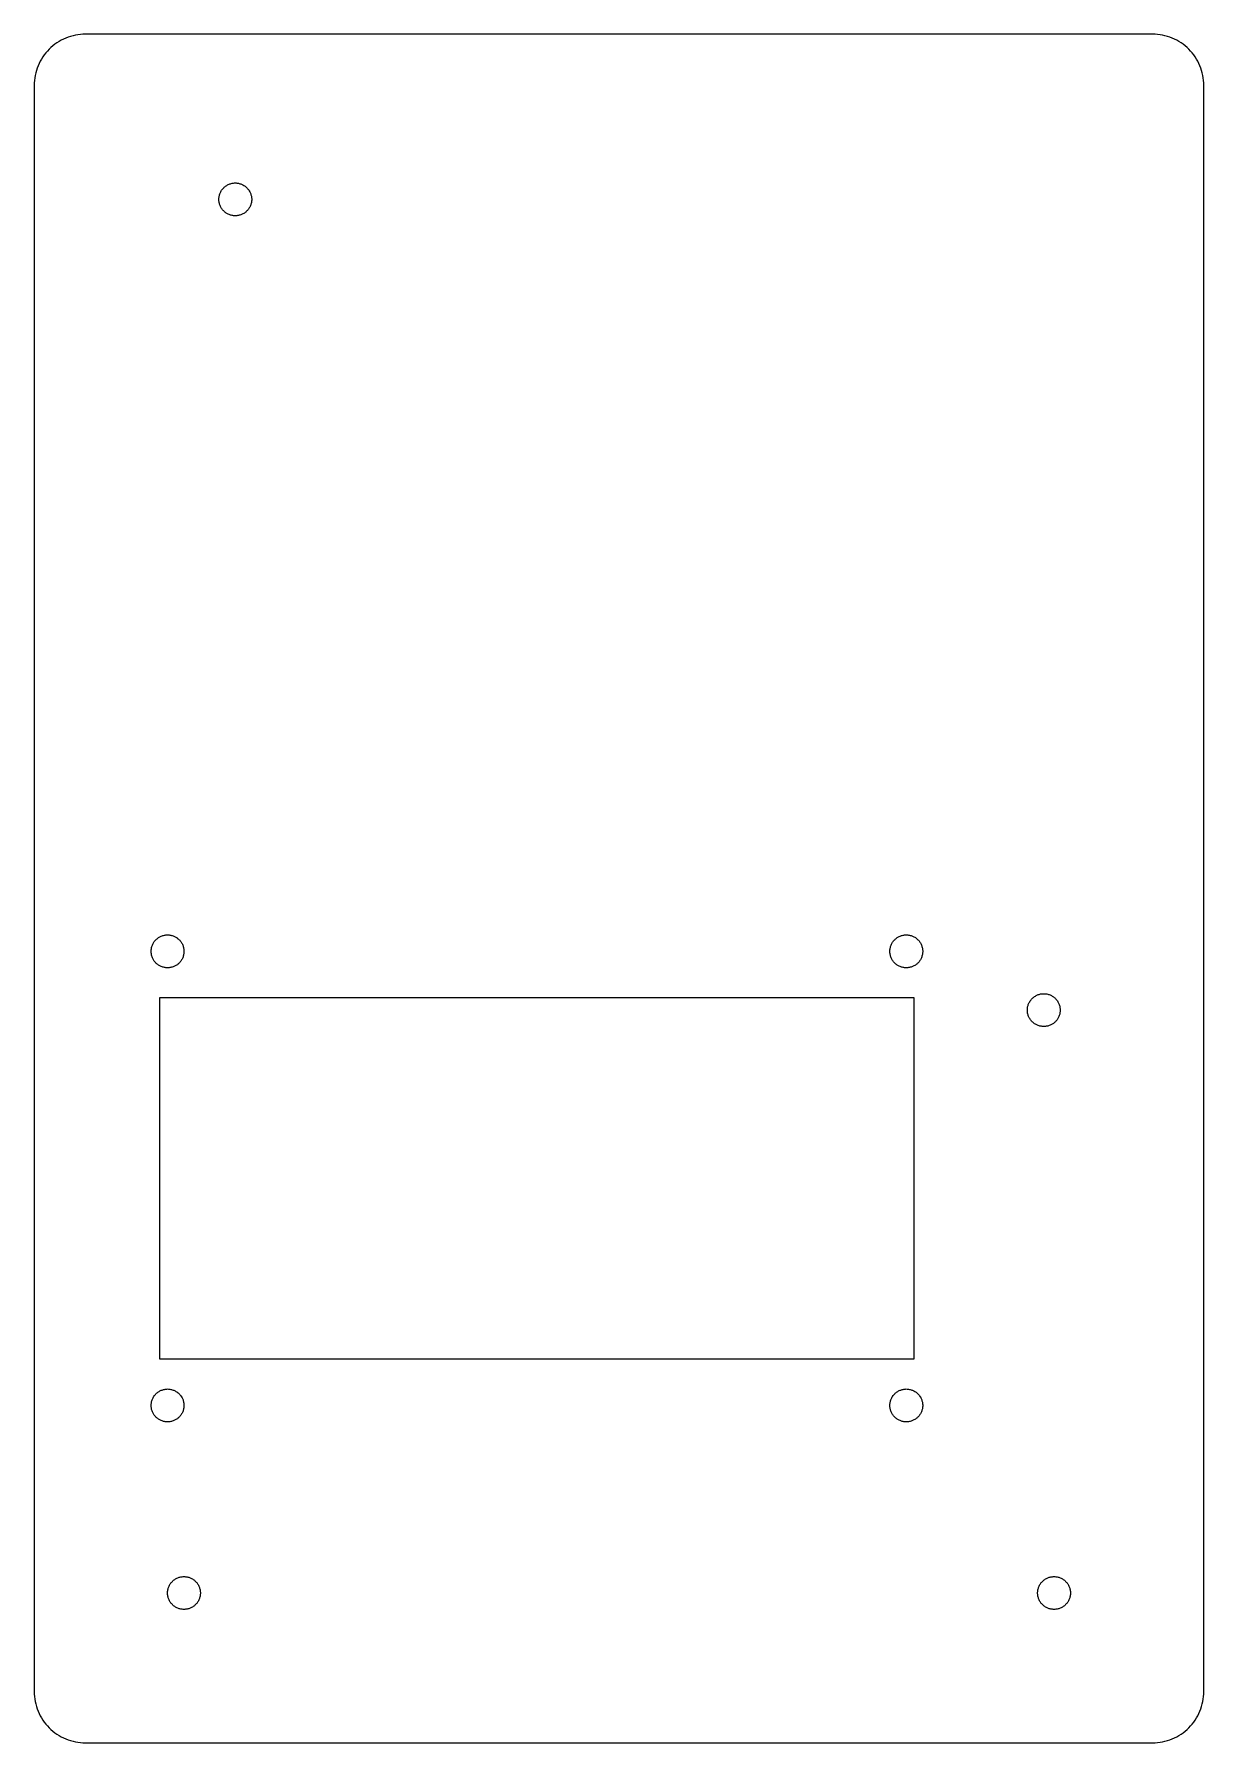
# Model space of a CAD drawing. Header units: metres. Extents: x -13 to 101, y -13 to 154.
import ezdxf

# ---------------------------------------------------------------- set-up
doc = ezdxf.new("R2010")
doc.units = ezdxf.units.M

msp = doc.modelspace()

# ---------------------------------------------------------------- linework, layer by layer
for p, q in [((-9.68, 153.21), (-9.91, 153.12)), ((-9.45, 153.28), (-9.68, 153.21)), ((-9.21, 153.35), (-9.45, 153.28)), ((-8.98, 153.4), (-9.21, 153.35)), ((-8.73, 153.45), (-8.98, 153.4)), ((-8.49, 153.48), (-8.73, 153.45)), ((-8.25, 153.49), (-8.49, 153.48)), ((-8, 153.5), (-8.25, 153.49)), ((96, 153.5), (-8, 153.5)), ((96.25, 153.49), (96, 153.5)), ((96.49, 153.48), (96.25, 153.49)), ((96.73, 153.45), (96.49, 153.48)), ((96.98, 153.4), (96.73, 153.45)), ((97.21, 153.35), (96.98, 153.4)), ((97.45, 153.28), (97.21, 153.35)), ((97.68, 153.21), (97.45, 153.28)), ((97.91, 153.12), (97.68, 153.21)), ((-11.87, 151.67), (-12.02, 151.48)), ((-11.7, 151.86), (-11.87, 151.67)), ((-11.54, 152.04), (-11.7, 151.86)), ((-11.36, 152.21), (-11.54, 152.04)), ((-11.17, 152.37), (-11.36, 152.21)), ((-10.98, 152.52), (-11.17, 152.37)), ((-10.78, 152.66), (-10.98, 152.52)), ((-10.57, 152.79), (-10.78, 152.66)), ((-10.36, 152.91), (-10.57, 152.79)), ((-10.14, 153.02), (-10.36, 152.91)), ((-9.91, 153.12), (-10.14, 153.02)), ((98.14, 153.02), (97.91, 153.12)), ((98.36, 152.91), (98.14, 153.02)), ((98.57, 152.79), (98.36, 152.91)), ((98.78, 152.66), (98.57, 152.79)), ((98.98, 152.52), (98.78, 152.66)), ((99.17, 152.37), (98.98, 152.52)), ((99.36, 152.21), (99.17, 152.37)), ((99.54, 152.04), (99.36, 152.21)), ((99.7, 151.86), (99.54, 152.04)), ((99.87, 151.67), (99.7, 151.86)), ((100.02, 151.48), (99.87, 151.67)), ((-12.78, 149.95), (-12.85, 149.72)), ((-12.71, 150.18), (-12.78, 149.95)), ((-12.62, 150.41), (-12.71, 150.18)), ((-12.52, 150.64), (-12.62, 150.41)), ((-12.41, 150.86), (-12.52, 150.64)), ((-12.29, 151.07), (-12.41, 150.86)), ((-12.16, 151.28), (-12.29, 151.07)), ((-12.02, 151.48), (-12.16, 151.28)), ((100.16, 151.28), (100.02, 151.48)), ((100.29, 151.07), (100.16, 151.28)), ((100.41, 150.86), (100.29, 151.07)), ((100.52, 150.64), (100.41, 150.86)), ((100.62, 150.41), (100.52, 150.64)), ((100.71, 150.18), (100.62, 150.41)), ((100.78, 149.95), (100.71, 150.18)), ((100.85, 149.72), (100.78, 149.95)), ((-12.99, 148.75), (-13, 148.5)), ((-13, 148.5), (-13, -8)), ((-12.98, 148.99), (-12.99, 148.75)), ((-12.95, 149.23), (-12.98, 148.99)), ((-12.9, 149.47), (-12.95, 149.23)), ((-12.85, 149.72), (-12.9, 149.47)), ((100.9, 149.47), (100.85, 149.72)), ((100.95, 149.23), (100.9, 149.47)), ((100.98, 148.99), (100.95, 149.23)), ((100.99, 148.75), (100.98, 148.99)), ((101, 148.5), (100.99, 148.75)), ((101, -8), (101, 148.5)), ((5.19, 138.15), (5.23, 138.22)), ((5.23, 138.22), (5.27, 138.29)), ((5.27, 138.29), (5.31, 138.35)), ((5.31, 138.35), (5.36, 138.41)), ((5.36, 138.41), (5.41, 138.47)), ((5.41, 138.47), (5.47, 138.53)), ((5.47, 138.53), (5.53, 138.59)), ((5.53, 138.59), (5.58, 138.64)), ((5.58, 138.64), (5.65, 138.69)), ((5.65, 138.69), (5.71, 138.73)), ((5.71, 138.73), (5.78, 138.77)), ((5.78, 138.77), (5.85, 138.81)), ((5.85, 138.81), (5.92, 138.85)), ((5.92, 138.85), (5.99, 138.88)), ((5.99, 138.88), (6.06, 138.91)), ((6.06, 138.91), (6.14, 138.93)), ((6.14, 138.93), (6.21, 138.95)), ((6.21, 138.95), (6.29, 138.97)), ((6.29, 138.97), (6.37, 138.98)), ((6.37, 138.98), (6.44, 138.99)), ((6.44, 138.99), (6.52, 139)), ((6.52, 139), (6.6, 139)), ((6.6, 139), (6.68, 139)), ((6.68, 139), (6.76, 138.99)), ((6.76, 138.99), (6.83, 138.98)), ((6.83, 138.98), (6.91, 138.97)), ((6.91, 138.97), (6.99, 138.95)), ((6.99, 138.95), (7.06, 138.93)), ((7.06, 138.93), (7.14, 138.91)), ((7.14, 138.91), (7.21, 138.88)), ((7.21, 138.88), (7.28, 138.85)), ((7.28, 138.85), (7.35, 138.81)), ((7.35, 138.81), (7.42, 138.77)), ((7.42, 138.77), (7.49, 138.73)), ((7.49, 138.73), (7.55, 138.69)), ((7.55, 138.69), (7.62, 138.64)), ((7.62, 138.64), (7.67, 138.59)), ((7.67, 138.59), (7.73, 138.53)), ((7.73, 138.53), (7.79, 138.47)), ((7.79, 138.47), (7.84, 138.41)), ((7.84, 138.41), (7.89, 138.35)), ((7.89, 138.35), (7.93, 138.29)), ((7.93, 138.29), (7.97, 138.22)), ((7.97, 138.22), (8.01, 138.15)), ((5, 137.48), (5.01, 137.56)), ((5, 137.4), (5, 137.48)), ((5, 137.32), (5, 137.4)), ((5.01, 137.24), (5, 137.32)), ((5.01, 137.56), (5.02, 137.63)), ((5.02, 137.16), (5.01, 137.24)), ((5.02, 137.63), (5.03, 137.71)), ((5.03, 137.09), (5.02, 137.16)), ((5.03, 137.71), (5.05, 137.79)), ((5.05, 137.01), (5.03, 137.09)), ((5.05, 137.79), (5.07, 137.86)), ((5.07, 136.94), (5.05, 137.01)), ((5.07, 137.86), (5.09, 137.94)), ((5.09, 136.86), (5.07, 136.94)), ((5.09, 137.94), (5.12, 138.01)), ((5.12, 136.79), (5.09, 136.86)), ((5.12, 138.01), (5.15, 138.08)), ((5.15, 136.72), (5.12, 136.79)), ((5.15, 138.08), (5.19, 138.15)), ((5.19, 136.65), (5.15, 136.72)), ((5.23, 136.58), (5.19, 136.65)), ((5.27, 136.51), (5.23, 136.58)), ((7.97, 136.58), (7.93, 136.51)), ((8.01, 136.65), (7.97, 136.58)), ((8.01, 138.15), (8.05, 138.08)), ((8.05, 136.72), (8.01, 136.65)), ((8.05, 138.08), (8.08, 138.01)), ((8.08, 136.79), (8.05, 136.72)), ((8.08, 138.01), (8.11, 137.94)), ((8.11, 136.86), (8.08, 136.79)), ((8.11, 137.94), (8.13, 137.86)), ((8.13, 136.94), (8.11, 136.86)), ((8.13, 137.86), (8.15, 137.79)), ((8.15, 137.01), (8.13, 136.94)), ((8.15, 137.79), (8.17, 137.71)), ((8.17, 137.09), (8.15, 137.01)), ((8.17, 137.71), (8.18, 137.63)), ((8.18, 137.16), (8.17, 137.09)), ((8.18, 137.63), (8.19, 137.56)), ((8.19, 137.24), (8.18, 137.16)), ((8.19, 137.56), (8.2, 137.48)), ((8.2, 137.32), (8.19, 137.24)), ((8.2, 137.48), (8.2, 137.4)), ((8.2, 137.4), (8.2, 137.32)), ((5.31, 136.45), (5.27, 136.51)), ((5.36, 136.38), (5.31, 136.45)), ((5.41, 136.33), (5.36, 136.38)), ((5.47, 136.27), (5.41, 136.33)), ((5.53, 136.21), (5.47, 136.27)), ((5.58, 136.16), (5.53, 136.21)), ((5.65, 136.12), (5.58, 136.16)), ((5.71, 136.07), (5.65, 136.12)), ((5.78, 136.03), (5.71, 136.07)), ((5.85, 135.99), (5.78, 136.03)), ((5.92, 135.95), (5.85, 135.99)), ((5.99, 135.92), (5.92, 135.95)), ((6.06, 135.89), (5.99, 135.92)), ((6.14, 135.87), (6.06, 135.89)), ((6.21, 135.85), (6.14, 135.87)), ((6.29, 135.83), (6.21, 135.85)), ((6.37, 135.82), (6.29, 135.83)), ((6.44, 135.81), (6.37, 135.82)), ((6.52, 135.8), (6.44, 135.81)), ((6.6, 135.8), (6.52, 135.8)), ((6.68, 135.8), (6.6, 135.8)), ((6.76, 135.81), (6.68, 135.8)), ((6.83, 135.82), (6.76, 135.81)), ((6.91, 135.83), (6.83, 135.82)), ((6.99, 135.85), (6.91, 135.83)), ((7.06, 135.87), (6.99, 135.85)), ((7.14, 135.89), (7.06, 135.87)), ((7.21, 135.92), (7.14, 135.89)), ((7.28, 135.95), (7.21, 135.92)), ((7.35, 135.99), (7.28, 135.95)), ((7.42, 136.03), (7.35, 135.99)), ((7.49, 136.07), (7.42, 136.03)), ((7.55, 136.12), (7.49, 136.07)), ((7.62, 136.16), (7.55, 136.12)), ((7.67, 136.21), (7.62, 136.16)), ((7.73, 136.27), (7.67, 136.21)), ((7.79, 136.33), (7.73, 136.27)), ((7.84, 136.38), (7.79, 136.33)), ((7.89, 136.45), (7.84, 136.38)), ((7.93, 136.51), (7.89, 136.45)), ((-1.41, 64.88), (-1.37, 64.95)), ((-1.37, 64.95), (-1.33, 65.01)), ((-1.33, 65.01), (-1.29, 65.08)), ((-1.29, 65.08), (-1.24, 65.14)), ((-1.24, 65.14), (-1.19, 65.2)), ((-1.19, 65.2), (-1.13, 65.26)), ((-1.13, 65.26), (-1.07, 65.31)), ((-1.07, 65.31), (-1.02, 65.36)), ((-1.02, 65.36), (-0.95, 65.41)), ((-0.95, 65.41), (-0.89, 65.46)), ((-0.89, 65.46), (-0.82, 65.5)), ((-0.82, 65.5), (-0.75, 65.54)), ((-0.75, 65.54), (-0.68, 65.57)), ((-0.68, 65.57), (-0.61, 65.6)), ((-0.61, 65.6), (-0.54, 65.63)), ((-0.54, 65.63), (-0.46, 65.66)), ((-0.46, 65.66), (-0.39, 65.68)), ((-0.39, 65.68), (-0.31, 65.69)), ((-0.31, 65.69), (-0.23, 65.71)), ((-0.23, 65.71), (-0.16, 65.72)), ((-0.16, 65.72), (-0.08, 65.72)), ((-0.08, 65.72), (0, 65.72)), ((0, 65.72), (0.08, 65.72)), ((0.08, 65.72), (0.16, 65.72)), ((0.16, 65.72), (0.23, 65.71)), ((0.23, 65.71), (0.31, 65.69)), ((0.31, 65.69), (0.39, 65.68)), ((0.39, 65.68), (0.46, 65.66)), ((0.46, 65.66), (0.54, 65.63)), ((0.54, 65.63), (0.61, 65.6)), ((0.61, 65.6), (0.68, 65.57)), ((0.68, 65.57), (0.75, 65.54)), ((0.75, 65.54), (0.82, 65.5)), ((0.82, 65.5), (0.89, 65.46)), ((0.89, 65.46), (0.95, 65.41)), ((0.95, 65.41), (1.02, 65.36)), ((1.02, 65.36), (1.07, 65.31)), ((1.07, 65.31), (1.13, 65.26)), ((1.13, 65.26), (1.19, 65.2)), ((1.19, 65.2), (1.24, 65.14)), ((1.24, 65.14), (1.29, 65.08)), ((1.29, 65.08), (1.33, 65.01)), ((1.33, 65.01), (1.37, 64.95)), ((1.37, 64.95), (1.41, 64.88)), ((70.59, 64.88), (70.63, 64.95)), ((70.63, 64.95), (70.67, 65.01)), ((70.67, 65.01), (70.71, 65.08)), ((70.71, 65.08), (70.76, 65.14)), ((70.76, 65.14), (70.81, 65.2)), ((70.81, 65.2), (70.87, 65.26)), ((70.87, 65.26), (70.93, 65.31)), ((70.93, 65.31), (70.98, 65.36)), ((70.98, 65.36), (71.05, 65.41)), ((71.05, 65.41), (71.11, 65.46)), ((71.11, 65.46), (71.18, 65.5)), ((71.18, 65.5), (71.25, 65.54)), ((71.25, 65.54), (71.32, 65.57)), ((71.32, 65.57), (71.39, 65.6)), ((71.39, 65.6), (71.46, 65.63)), ((71.46, 65.63), (71.54, 65.66)), ((71.54, 65.66), (71.61, 65.68)), ((71.61, 65.68), (71.69, 65.69)), ((71.69, 65.69), (71.77, 65.71)), ((71.77, 65.71), (71.84, 65.72)), ((71.84, 65.72), (71.92, 65.72)), ((71.92, 65.72), (72, 65.72)), ((72, 65.72), (72.08, 65.72)), ((72.08, 65.72), (72.16, 65.72)), ((72.16, 65.72), (72.23, 65.71)), ((72.23, 65.71), (72.31, 65.69)), ((72.31, 65.69), (72.39, 65.68)), ((72.39, 65.68), (72.46, 65.66)), ((72.46, 65.66), (72.54, 65.63)), ((72.54, 65.63), (72.61, 65.6)), ((72.61, 65.6), (72.68, 65.57)), ((72.68, 65.57), (72.75, 65.54)), ((72.75, 65.54), (72.82, 65.5)), ((72.82, 65.5), (72.89, 65.46)), ((72.89, 65.46), (72.95, 65.41)), ((72.95, 65.41), (73.02, 65.36)), ((73.02, 65.36), (73.07, 65.31)), ((73.07, 65.31), (73.13, 65.26)), ((73.13, 65.26), (73.19, 65.2)), ((73.19, 65.2), (73.24, 65.14)), ((73.24, 65.14), (73.29, 65.08)), ((73.29, 65.08), (73.33, 65.01)), ((73.33, 65.01), (73.37, 64.95)), ((73.37, 64.95), (73.41, 64.88)), ((-1.6, 64.2), (-1.59, 64.28)), ((-1.6, 64.12), (-1.6, 64.2)), ((-1.6, 64.05), (-1.6, 64.12)), ((-1.59, 63.97), (-1.6, 64.05)), ((-1.59, 64.28), (-1.58, 64.36)), ((-1.58, 63.89), (-1.59, 63.97)), ((-1.58, 64.36), (-1.57, 64.44)), ((-1.57, 63.81), (-1.58, 63.89)), ((-1.57, 64.44), (-1.55, 64.51)), ((-1.55, 63.74), (-1.57, 63.81)), ((-1.55, 64.51), (-1.53, 64.59)), ((-1.53, 63.66), (-1.55, 63.74)), ((-1.53, 64.59), (-1.51, 64.66)), ((-1.51, 63.59), (-1.53, 63.66)), ((-1.51, 64.66), (-1.48, 64.74)), ((-1.48, 63.51), (-1.51, 63.59)), ((-1.48, 64.74), (-1.45, 64.81)), ((-1.45, 63.44), (-1.48, 63.51)), ((-1.45, 64.81), (-1.41, 64.88)), ((-1.41, 63.37), (-1.45, 63.44)), ((-1.37, 63.3), (-1.41, 63.37)), ((-1.33, 63.24), (-1.37, 63.3)), ((1.37, 63.3), (1.33, 63.24)), ((1.41, 63.37), (1.37, 63.3)), ((1.41, 64.88), (1.45, 64.81)), ((1.45, 63.44), (1.41, 63.37)), ((1.45, 64.81), (1.48, 64.74)), ((1.48, 63.51), (1.45, 63.44)), ((1.48, 64.74), (1.51, 64.66)), ((1.51, 63.59), (1.48, 63.51)), ((1.51, 64.66), (1.53, 64.59)), ((1.53, 63.66), (1.51, 63.59)), ((1.53, 64.59), (1.55, 64.51)), ((1.55, 63.74), (1.53, 63.66)), ((1.55, 64.51), (1.57, 64.44)), ((1.57, 63.81), (1.55, 63.74)), ((1.57, 64.44), (1.58, 64.36)), ((1.58, 63.89), (1.57, 63.81)), ((1.58, 64.36), (1.59, 64.28)), ((1.59, 63.97), (1.58, 63.89)), ((1.59, 64.28), (1.6, 64.2)), ((1.6, 64.05), (1.59, 63.97)), ((1.6, 64.2), (1.6, 64.12)), ((1.6, 64.12), (1.6, 64.05)), ((70.4, 64.2), (70.41, 64.28)), ((70.4, 64.12), (70.4, 64.2)), ((70.4, 64.05), (70.4, 64.12)), ((70.41, 63.97), (70.4, 64.05)), ((70.41, 64.28), (70.42, 64.36)), ((70.42, 63.89), (70.41, 63.97)), ((70.42, 64.36), (70.43, 64.44)), ((70.43, 63.81), (70.42, 63.89)), ((70.43, 64.44), (70.45, 64.51)), ((70.45, 63.74), (70.43, 63.81)), ((70.45, 64.51), (70.47, 64.59)), ((70.47, 63.66), (70.45, 63.74)), ((70.47, 64.59), (70.49, 64.66)), ((70.49, 63.59), (70.47, 63.66)), ((70.49, 64.66), (70.52, 64.74)), ((70.52, 63.51), (70.49, 63.59)), ((70.52, 64.74), (70.55, 64.81)), ((70.55, 63.44), (70.52, 63.51)), ((70.55, 64.81), (70.59, 64.88)), ((70.59, 63.37), (70.55, 63.44)), ((70.63, 63.3), (70.59, 63.37)), ((70.67, 63.24), (70.63, 63.3)), ((73.37, 63.3), (73.33, 63.24)), ((73.41, 63.37), (73.37, 63.3)), ((73.41, 64.88), (73.45, 64.81)), ((73.45, 63.44), (73.41, 63.37)), ((73.45, 64.81), (73.48, 64.74)), ((73.48, 63.51), (73.45, 63.44)), ((73.48, 64.74), (73.51, 64.66)), ((73.51, 63.59), (73.48, 63.51)), ((73.51, 64.66), (73.53, 64.59)), ((73.53, 63.66), (73.51, 63.59)), ((73.53, 64.59), (73.55, 64.51)), ((73.55, 63.74), (73.53, 63.66)), ((73.55, 64.51), (73.57, 64.44)), ((73.57, 63.81), (73.55, 63.74)), ((73.57, 64.44), (73.58, 64.36)), ((73.58, 63.89), (73.57, 63.81)), ((73.58, 64.36), (73.59, 64.28)), ((73.59, 63.97), (73.58, 63.89)), ((73.59, 64.28), (73.6, 64.2)), ((73.6, 64.05), (73.59, 63.97)), ((73.6, 64.2), (73.6, 64.12)), ((73.6, 64.12), (73.6, 64.05)), ((-1.29, 63.17), (-1.33, 63.24)), ((-1.24, 63.11), (-1.29, 63.17)), ((-1.19, 63.05), (-1.24, 63.11)), ((-1.13, 62.99), (-1.19, 63.05)), ((-1.07, 62.94), (-1.13, 62.99)), ((-1.02, 62.89), (-1.07, 62.94)), ((-0.95, 62.84), (-1.02, 62.89)), ((-0.89, 62.79), (-0.95, 62.84)), ((-0.82, 62.75), (-0.89, 62.79)), ((-0.75, 62.71), (-0.82, 62.75)), ((-0.68, 62.68), (-0.75, 62.71)), ((-0.61, 62.65), (-0.68, 62.68)), ((-0.54, 62.62), (-0.61, 62.65)), ((-0.46, 62.59), (-0.54, 62.62)), ((-0.39, 62.57), (-0.46, 62.59)), ((-0.31, 62.56), (-0.39, 62.57)), ((-0.23, 62.54), (-0.31, 62.56)), ((-0.16, 62.53), (-0.23, 62.54)), ((-0.08, 62.53), (-0.16, 62.53)), ((0, 62.52), (-0.08, 62.53)), ((0.08, 62.53), (0, 62.52)), ((0.16, 62.53), (0.08, 62.53)), ((0.23, 62.54), (0.16, 62.53)), ((0.31, 62.56), (0.23, 62.54)), ((0.39, 62.57), (0.31, 62.56)), ((0.46, 62.59), (0.39, 62.57)), ((0.54, 62.62), (0.46, 62.59)), ((0.61, 62.65), (0.54, 62.62)), ((0.68, 62.68), (0.61, 62.65)), ((0.75, 62.71), (0.68, 62.68)), ((0.82, 62.75), (0.75, 62.71)), ((0.89, 62.79), (0.82, 62.75)), ((0.95, 62.84), (0.89, 62.79)), ((1.02, 62.89), (0.95, 62.84)), ((1.07, 62.94), (1.02, 62.89)), ((1.13, 62.99), (1.07, 62.94)), ((1.19, 63.05), (1.13, 62.99)), ((1.24, 63.11), (1.19, 63.05)), ((1.29, 63.17), (1.24, 63.11)), ((1.33, 63.24), (1.29, 63.17)), ((70.71, 63.17), (70.67, 63.24)), ((70.76, 63.11), (70.71, 63.17)), ((70.81, 63.05), (70.76, 63.11)), ((70.87, 62.99), (70.81, 63.05)), ((70.93, 62.94), (70.87, 62.99)), ((70.98, 62.89), (70.93, 62.94)), ((71.05, 62.84), (70.98, 62.89)), ((71.11, 62.79), (71.05, 62.84)), ((71.18, 62.75), (71.11, 62.79)), ((71.25, 62.71), (71.18, 62.75)), ((71.32, 62.68), (71.25, 62.71)), ((71.39, 62.65), (71.32, 62.68)), ((71.46, 62.62), (71.39, 62.65)), ((71.54, 62.59), (71.46, 62.62)), ((71.61, 62.57), (71.54, 62.59)), ((71.69, 62.56), (71.61, 62.57)), ((71.77, 62.54), (71.69, 62.56)), ((71.84, 62.53), (71.77, 62.54)), ((71.92, 62.53), (71.84, 62.53)), ((72, 62.52), (71.92, 62.53)), ((72.08, 62.53), (72, 62.52)), ((72.16, 62.53), (72.08, 62.53)), ((72.23, 62.54), (72.16, 62.53)), ((72.31, 62.56), (72.23, 62.54)), ((72.39, 62.57), (72.31, 62.56)), ((72.46, 62.59), (72.39, 62.57)), ((72.54, 62.62), (72.46, 62.59)), ((72.61, 62.65), (72.54, 62.62)), ((72.68, 62.68), (72.61, 62.65)), ((72.75, 62.71), (72.68, 62.68)), ((72.82, 62.75), (72.75, 62.71)), ((72.89, 62.79), (72.82, 62.75)), ((72.95, 62.84), (72.89, 62.79)), ((73.02, 62.89), (72.95, 62.84)), ((73.07, 62.94), (73.02, 62.89)), ((73.13, 62.99), (73.07, 62.94)), ((73.19, 63.05), (73.13, 62.99)), ((73.24, 63.11), (73.19, 63.05)), ((73.29, 63.17), (73.24, 63.11)), ((73.33, 63.24), (73.29, 63.17)), ((84.94, 59.93), (85.01, 59.95)), ((85.01, 59.95), (85.09, 59.97)), ((85.09, 59.97), (85.17, 59.98)), ((85.17, 59.98), (85.24, 59.99)), ((85.24, 59.99), (85.32, 60)), ((85.32, 60), (85.4, 60)), ((85.4, 60), (85.48, 60)), ((85.48, 60), (85.56, 59.99)), ((85.56, 59.99), (85.63, 59.98)), ((85.63, 59.98), (85.71, 59.97)), ((85.71, 59.97), (85.79, 59.95)), ((85.79, 59.95), (85.86, 59.93)), ((-0.75, 24.38), (-0.75, 59.62)), ((-0.75, 59.62), (72.75, 59.62)), ((72.75, 59.62), (72.75, 24.38)), ((83.8, 58.48), (83.81, 58.56)), ((83.8, 58.4), (83.8, 58.48)), ((83.8, 58.32), (83.8, 58.4)), ((83.81, 58.24), (83.8, 58.32)), ((83.81, 58.56), (83.82, 58.63)), ((83.82, 58.63), (83.83, 58.71)), ((83.83, 58.71), (83.85, 58.79)), ((83.85, 58.79), (83.87, 58.86)), ((83.87, 58.86), (83.89, 58.94)), ((83.89, 58.94), (83.92, 59.01)), ((83.92, 59.01), (83.95, 59.08)), ((83.95, 59.08), (83.99, 59.15)), ((83.99, 59.15), (84.03, 59.22)), ((84.03, 59.22), (84.07, 59.29)), ((84.07, 59.29), (84.11, 59.35)), ((84.11, 59.35), (84.16, 59.41)), ((84.16, 59.41), (84.21, 59.47)), ((84.21, 59.47), (84.27, 59.53)), ((84.27, 59.53), (84.33, 59.59)), ((84.33, 59.59), (84.39, 59.64)), ((84.39, 59.64), (84.45, 59.69)), ((84.45, 59.69), (84.51, 59.73)), ((84.51, 59.73), (84.58, 59.77)), ((84.58, 59.77), (84.65, 59.81)), ((84.65, 59.81), (84.72, 59.85)), ((84.72, 59.85), (84.79, 59.88)), ((84.79, 59.88), (84.86, 59.91)), ((84.86, 59.91), (84.94, 59.93)), ((85.86, 59.93), (85.94, 59.91)), ((85.94, 59.91), (86.01, 59.88)), ((86.01, 59.88), (86.08, 59.85)), ((86.08, 59.85), (86.15, 59.81)), ((86.15, 59.81), (86.22, 59.77)), ((86.22, 59.77), (86.29, 59.73)), ((86.29, 59.73), (86.35, 59.69)), ((86.35, 59.69), (86.42, 59.64)), ((86.42, 59.64), (86.47, 59.59)), ((86.47, 59.59), (86.53, 59.53)), ((86.53, 59.53), (86.59, 59.47)), ((86.59, 59.47), (86.64, 59.41)), ((86.64, 59.41), (86.69, 59.35)), ((86.69, 59.35), (86.73, 59.29)), ((86.73, 59.29), (86.77, 59.22)), ((86.77, 59.22), (86.81, 59.15)), ((86.81, 59.15), (86.85, 59.08)), ((86.85, 59.08), (86.88, 59.01)), ((86.88, 59.01), (86.91, 58.94)), ((86.91, 58.94), (86.93, 58.86)), ((86.93, 58.86), (86.95, 58.79)), ((86.95, 58.79), (86.97, 58.71)), ((86.97, 58.71), (86.98, 58.63)), ((86.98, 58.63), (86.99, 58.56)), ((86.99, 58.56), (87, 58.48)), ((87, 58.32), (86.99, 58.24)), ((87, 58.48), (87, 58.4)), ((87, 58.4), (87, 58.32)), ((83.82, 58.17), (83.81, 58.24)), ((83.83, 58.09), (83.82, 58.17)), ((83.85, 58.01), (83.83, 58.09)), ((83.87, 57.94), (83.85, 58.01)), ((83.89, 57.86), (83.87, 57.94)), ((83.92, 57.79), (83.89, 57.86)), ((83.95, 57.72), (83.92, 57.79)), ((83.99, 57.65), (83.95, 57.72)), ((84.03, 57.58), (83.99, 57.65)), ((84.07, 57.51), (84.03, 57.58)), ((84.11, 57.45), (84.07, 57.51)), ((84.16, 57.38), (84.11, 57.45)), ((84.21, 57.33), (84.16, 57.38)), ((84.27, 57.27), (84.21, 57.33)), ((84.33, 57.21), (84.27, 57.27)), ((84.39, 57.16), (84.33, 57.21)), ((84.45, 57.11), (84.39, 57.16)), ((84.51, 57.07), (84.45, 57.11)), ((84.58, 57.03), (84.51, 57.07)), ((84.65, 56.99), (84.58, 57.03)), ((84.72, 56.95), (84.65, 56.99)), ((84.79, 56.92), (84.72, 56.95)), ((84.86, 56.89), (84.79, 56.92)), ((84.94, 56.87), (84.86, 56.89)), ((85.01, 56.85), (84.94, 56.87)), ((85.09, 56.83), (85.01, 56.85)), ((85.17, 56.82), (85.09, 56.83)), ((85.24, 56.81), (85.17, 56.82)), ((85.32, 56.8), (85.24, 56.81)), ((85.4, 56.8), (85.32, 56.8)), ((85.48, 56.8), (85.4, 56.8)), ((85.56, 56.81), (85.48, 56.8)), ((85.63, 56.82), (85.56, 56.81)), ((85.71, 56.83), (85.63, 56.82)), ((85.79, 56.85), (85.71, 56.83)), ((85.86, 56.87), (85.79, 56.85)), ((85.94, 56.89), (85.86, 56.87)), ((86.01, 56.92), (85.94, 56.89)), ((86.08, 56.95), (86.01, 56.92)), ((86.15, 56.99), (86.08, 56.95)), ((86.22, 57.03), (86.15, 56.99)), ((86.29, 57.07), (86.22, 57.03)), ((86.35, 57.11), (86.29, 57.07)), ((86.42, 57.16), (86.35, 57.11)), ((86.47, 57.21), (86.42, 57.16)), ((86.53, 57.27), (86.47, 57.21)), ((86.59, 57.33), (86.53, 57.27)), ((86.64, 57.38), (86.59, 57.33)), ((86.69, 57.45), (86.64, 57.38)), ((86.73, 57.51), (86.69, 57.45)), ((86.77, 57.58), (86.73, 57.51)), ((86.81, 57.65), (86.77, 57.58)), ((86.85, 57.72), (86.81, 57.65)), ((86.88, 57.79), (86.85, 57.72)), ((86.91, 57.86), (86.88, 57.79)), ((86.93, 57.94), (86.91, 57.86)), ((86.95, 58.01), (86.93, 57.94)), ((86.97, 58.09), (86.95, 58.01)), ((86.98, 58.17), (86.97, 58.09)), ((86.99, 58.24), (86.98, 58.17)), ((72.75, 24.38), (-0.75, 24.38)), ((-1.6, 19.95), (-1.59, 20.03)), ((-1.59, 20.03), (-1.58, 20.11)), ((-1.58, 20.11), (-1.57, 20.19)), ((-1.57, 20.19), (-1.55, 20.26)), ((-1.55, 20.26), (-1.53, 20.34)), ((-1.53, 20.34), (-1.51, 20.41)), ((-1.51, 20.41), (-1.48, 20.49)), ((-1.48, 20.49), (-1.45, 20.56)), ((-1.45, 20.56), (-1.41, 20.63)), ((-1.41, 20.63), (-1.37, 20.7)), ((-1.37, 20.7), (-1.33, 20.76)), ((-1.33, 20.76), (-1.29, 20.83)), ((-1.29, 20.83), (-1.24, 20.89)), ((-1.24, 20.89), (-1.19, 20.95)), ((-1.19, 20.95), (-1.13, 21.01)), ((-1.13, 21.01), (-1.07, 21.06)), ((-1.07, 21.06), (-1.02, 21.11)), ((-1.02, 21.11), (-0.95, 21.16)), ((-0.95, 21.16), (-0.89, 21.21)), ((-0.89, 21.21), (-0.82, 21.25)), ((-0.82, 21.25), (-0.75, 21.29)), ((-0.75, 21.29), (-0.68, 21.32)), ((-0.68, 21.32), (-0.61, 21.35)), ((-0.61, 21.35), (-0.54, 21.38)), ((-0.54, 21.38), (-0.46, 21.41)), ((-0.46, 21.41), (-0.39, 21.43)), ((-0.39, 21.43), (-0.31, 21.44)), ((-0.31, 21.44), (-0.23, 21.46)), ((-0.23, 21.46), (-0.16, 21.47)), ((-0.16, 21.47), (-0.08, 21.47)), ((-0.08, 21.47), (0, 21.48)), ((0, 21.48), (0.08, 21.47)), ((0.08, 21.47), (0.16, 21.47)), ((0.16, 21.47), (0.23, 21.46)), ((0.23, 21.46), (0.31, 21.44)), ((0.31, 21.44), (0.39, 21.43)), ((0.39, 21.43), (0.46, 21.41)), ((0.46, 21.41), (0.54, 21.38)), ((0.54, 21.38), (0.61, 21.35)), ((0.61, 21.35), (0.68, 21.32)), ((0.68, 21.32), (0.75, 21.29)), ((0.75, 21.29), (0.82, 21.25)), ((0.82, 21.25), (0.89, 21.21)), ((0.89, 21.21), (0.95, 21.16)), ((0.95, 21.16), (1.02, 21.11)), ((1.02, 21.11), (1.07, 21.06)), ((1.07, 21.06), (1.13, 21.01)), ((1.13, 21.01), (1.19, 20.95)), ((1.19, 20.95), (1.24, 20.89)), ((1.24, 20.89), (1.29, 20.83)), ((1.29, 20.83), (1.33, 20.76)), ((1.33, 20.76), (1.37, 20.7)), ((1.37, 20.7), (1.41, 20.63)), ((1.41, 20.63), (1.45, 20.56)), ((1.45, 20.56), (1.48, 20.49)), ((1.48, 20.49), (1.51, 20.41)), ((1.51, 20.41), (1.53, 20.34)), ((1.53, 20.34), (1.55, 20.26)), ((1.55, 20.26), (1.57, 20.19)), ((1.57, 20.19), (1.58, 20.11)), ((1.58, 20.11), (1.59, 20.03)), ((1.59, 20.03), (1.6, 19.95)), ((70.4, 19.95), (70.41, 20.03)), ((70.41, 20.03), (70.42, 20.11)), ((70.42, 20.11), (70.43, 20.19)), ((70.43, 20.19), (70.45, 20.26)), ((70.45, 20.26), (70.47, 20.34)), ((70.47, 20.34), (70.49, 20.41)), ((70.49, 20.41), (70.52, 20.49)), ((70.52, 20.49), (70.55, 20.56)), ((70.55, 20.56), (70.59, 20.63)), ((70.59, 20.63), (70.63, 20.7)), ((70.63, 20.7), (70.67, 20.76)), ((70.67, 20.76), (70.71, 20.83)), ((70.71, 20.83), (70.76, 20.89)), ((70.76, 20.89), (70.81, 20.95)), ((70.81, 20.95), (70.87, 21.01)), ((70.87, 21.01), (70.93, 21.06)), ((70.93, 21.06), (70.98, 21.11)), ((70.98, 21.11), (71.05, 21.16)), ((71.05, 21.16), (71.11, 21.21)), ((71.11, 21.21), (71.18, 21.25)), ((71.18, 21.25), (71.25, 21.29)), ((71.25, 21.29), (71.32, 21.32)), ((71.32, 21.32), (71.39, 21.35)), ((71.39, 21.35), (71.46, 21.38)), ((71.46, 21.38), (71.54, 21.41)), ((71.54, 21.41), (71.61, 21.43)), ((71.61, 21.43), (71.69, 21.44)), ((71.69, 21.44), (71.77, 21.46)), ((71.77, 21.46), (71.84, 21.47)), ((71.84, 21.47), (71.92, 21.47)), ((71.92, 21.47), (72, 21.48)), ((72, 21.48), (72.08, 21.47)), ((72.08, 21.47), (72.16, 21.47)), ((72.16, 21.47), (72.23, 21.46)), ((72.23, 21.46), (72.31, 21.44)), ((72.31, 21.44), (72.39, 21.43)), ((72.39, 21.43), (72.46, 21.41)), ((72.46, 21.41), (72.54, 21.38)), ((72.54, 21.38), (72.61, 21.35)), ((72.61, 21.35), (72.68, 21.32)), ((72.68, 21.32), (72.75, 21.29)), ((72.75, 21.29), (72.82, 21.25)), ((72.82, 21.25), (72.89, 21.21)), ((72.89, 21.21), (72.95, 21.16)), ((72.95, 21.16), (73.02, 21.11)), ((73.02, 21.11), (73.07, 21.06)), ((73.07, 21.06), (73.13, 21.01)), ((73.13, 21.01), (73.19, 20.95)), ((73.19, 20.95), (73.24, 20.89)), ((73.24, 20.89), (73.29, 20.83)), ((73.29, 20.83), (73.33, 20.76)), ((73.33, 20.76), (73.37, 20.7)), ((73.37, 20.7), (73.41, 20.63)), ((73.41, 20.63), (73.45, 20.56)), ((73.45, 20.56), (73.48, 20.49)), ((73.48, 20.49), (73.51, 20.41)), ((73.51, 20.41), (73.53, 20.34)), ((73.53, 20.34), (73.55, 20.26)), ((73.55, 20.26), (73.57, 20.19)), ((73.57, 20.19), (73.58, 20.11)), ((73.58, 20.11), (73.59, 20.03)), ((73.59, 20.03), (73.6, 19.95)), ((-1.6, 19.88), (-1.6, 19.95)), ((-1.6, 19.8), (-1.6, 19.88)), ((-1.59, 19.72), (-1.6, 19.8)), ((-1.58, 19.64), (-1.59, 19.72)), ((-1.57, 19.56), (-1.58, 19.64)), ((-1.55, 19.49), (-1.57, 19.56)), ((-1.53, 19.41), (-1.55, 19.49)), ((-1.51, 19.34), (-1.53, 19.41)), ((-1.48, 19.26), (-1.51, 19.34)), ((-1.45, 19.19), (-1.48, 19.26)), ((-1.41, 19.12), (-1.45, 19.19)), ((-1.37, 19.05), (-1.41, 19.12)), ((-1.33, 18.99), (-1.37, 19.05)), ((-1.29, 18.92), (-1.33, 18.99)), ((-1.24, 18.86), (-1.29, 18.92)), ((-1.19, 18.8), (-1.24, 18.86)), ((-1.13, 18.74), (-1.19, 18.8)), ((-1.07, 18.69), (-1.13, 18.74)), ((-1.02, 18.64), (-1.07, 18.69)), ((-0.95, 18.59), (-1.02, 18.64)), ((-0.89, 18.54), (-0.95, 18.59)), ((-0.82, 18.5), (-0.89, 18.54)), ((-0.75, 18.46), (-0.82, 18.5)), ((-0.68, 18.43), (-0.75, 18.46)), ((-0.61, 18.4), (-0.68, 18.43)), ((-0.54, 18.37), (-0.61, 18.4)), ((-0.46, 18.34), (-0.54, 18.37)), ((-0.39, 18.32), (-0.46, 18.34)), ((-0.31, 18.31), (-0.39, 18.32)), ((0.39, 18.32), (0.31, 18.31)), ((0.46, 18.34), (0.39, 18.32)), ((0.54, 18.37), (0.46, 18.34)), ((0.61, 18.4), (0.54, 18.37)), ((0.68, 18.43), (0.61, 18.4)), ((0.75, 18.46), (0.68, 18.43)), ((0.82, 18.5), (0.75, 18.46)), ((0.89, 18.54), (0.82, 18.5)), ((0.95, 18.59), (0.89, 18.54)), ((1.02, 18.64), (0.95, 18.59)), ((1.07, 18.69), (1.02, 18.64)), ((1.13, 18.74), (1.07, 18.69)), ((1.19, 18.8), (1.13, 18.74)), ((1.24, 18.86), (1.19, 18.8)), ((1.29, 18.92), (1.24, 18.86)), ((1.33, 18.99), (1.29, 18.92)), ((1.37, 19.05), (1.33, 18.99)), ((1.41, 19.12), (1.37, 19.05)), ((1.45, 19.19), (1.41, 19.12)), ((1.48, 19.26), (1.45, 19.19)), ((1.51, 19.34), (1.48, 19.26)), ((1.53, 19.41), (1.51, 19.34)), ((1.55, 19.49), (1.53, 19.41)), ((1.57, 19.56), (1.55, 19.49)), ((1.58, 19.64), (1.57, 19.56)), ((1.59, 19.72), (1.58, 19.64)), ((1.6, 19.8), (1.59, 19.72)), ((1.6, 19.95), (1.6, 19.88)), ((1.6, 19.88), (1.6, 19.8)), ((70.4, 19.88), (70.4, 19.95)), ((70.4, 19.8), (70.4, 19.88)), ((70.41, 19.72), (70.4, 19.8)), ((70.42, 19.64), (70.41, 19.72)), ((70.43, 19.56), (70.42, 19.64)), ((70.45, 19.49), (70.43, 19.56)), ((70.47, 19.41), (70.45, 19.49)), ((70.49, 19.34), (70.47, 19.41)), ((70.52, 19.26), (70.49, 19.34)), ((70.55, 19.19), (70.52, 19.26)), ((70.59, 19.12), (70.55, 19.19)), ((70.63, 19.05), (70.59, 19.12)), ((70.67, 18.99), (70.63, 19.05)), ((70.71, 18.92), (70.67, 18.99)), ((70.76, 18.86), (70.71, 18.92)), ((70.81, 18.8), (70.76, 18.86)), ((70.87, 18.74), (70.81, 18.8)), ((70.93, 18.69), (70.87, 18.74)), ((70.98, 18.64), (70.93, 18.69)), ((71.05, 18.59), (70.98, 18.64)), ((71.11, 18.54), (71.05, 18.59)), ((71.18, 18.5), (71.11, 18.54)), ((71.25, 18.46), (71.18, 18.5)), ((71.32, 18.43), (71.25, 18.46)), ((71.39, 18.4), (71.32, 18.43)), ((71.46, 18.37), (71.39, 18.4)), ((71.54, 18.34), (71.46, 18.37)), ((71.61, 18.32), (71.54, 18.34)), ((71.69, 18.31), (71.61, 18.32)), ((72.39, 18.32), (72.31, 18.31)), ((72.46, 18.34), (72.39, 18.32)), ((72.54, 18.37), (72.46, 18.34)), ((72.61, 18.4), (72.54, 18.37)), ((72.68, 18.43), (72.61, 18.4)), ((72.75, 18.46), (72.68, 18.43)), ((72.82, 18.5), (72.75, 18.46)), ((72.89, 18.54), (72.82, 18.5)), ((72.95, 18.59), (72.89, 18.54)), ((73.02, 18.64), (72.95, 18.59)), ((73.07, 18.69), (73.02, 18.64)), ((73.13, 18.74), (73.07, 18.69)), ((73.19, 18.8), (73.13, 18.74)), ((73.24, 18.86), (73.19, 18.8)), ((73.29, 18.92), (73.24, 18.86)), ((73.33, 18.99), (73.29, 18.92)), ((73.37, 19.05), (73.33, 18.99)), ((73.41, 19.12), (73.37, 19.05)), ((73.45, 19.19), (73.41, 19.12)), ((73.48, 19.26), (73.45, 19.19)), ((73.51, 19.34), (73.48, 19.26)), ((73.53, 19.41), (73.51, 19.34)), ((73.55, 19.49), (73.53, 19.41)), ((73.57, 19.56), (73.55, 19.49)), ((73.58, 19.64), (73.57, 19.56)), ((73.59, 19.72), (73.58, 19.64)), ((73.6, 19.8), (73.59, 19.72)), ((73.6, 19.95), (73.6, 19.88)), ((73.6, 19.88), (73.6, 19.8)), ((-0.23, 18.29), (-0.31, 18.31)), ((-0.16, 18.28), (-0.23, 18.29)), ((-0.08, 18.28), (-0.16, 18.28)), ((0, 18.27), (-0.08, 18.28)), ((0.08, 18.28), (0, 18.27)), ((0.16, 18.28), (0.08, 18.28)), ((0.23, 18.29), (0.16, 18.28)), ((0.31, 18.31), (0.23, 18.29)), ((71.77, 18.29), (71.69, 18.31)), ((71.84, 18.28), (71.77, 18.29)), ((71.92, 18.28), (71.84, 18.28)), ((72, 18.27), (71.92, 18.28)), ((72.08, 18.28), (72, 18.27)), ((72.16, 18.28), (72.08, 18.28)), ((72.23, 18.29), (72.16, 18.28)), ((72.31, 18.31), (72.23, 18.29)), ((0, 1.68), (0.01, 1.76)), ((0, 1.6), (0, 1.68)), ((0.01, 1.76), (0.02, 1.83)), ((0.02, 1.83), (0.03, 1.91)), ((0.03, 1.91), (0.05, 1.99)), ((0.05, 1.99), (0.07, 2.06)), ((0.07, 2.06), (0.09, 2.14)), ((0.09, 2.14), (0.12, 2.21)), ((0.12, 2.21), (0.15, 2.28)), ((0.15, 2.28), (0.19, 2.35)), ((0.19, 2.35), (0.23, 2.42)), ((0.23, 2.42), (0.27, 2.49)), ((0.27, 2.49), (0.31, 2.55)), ((0.31, 2.55), (0.36, 2.62)), ((0.36, 2.62), (0.41, 2.67)), ((0.41, 2.67), (0.47, 2.73)), ((0.47, 2.73), (0.53, 2.79)), ((0.53, 2.79), (0.58, 2.84)), ((0.58, 2.84), (0.65, 2.89)), ((0.65, 2.89), (0.71, 2.93)), ((0.71, 2.93), (0.78, 2.97)), ((0.78, 2.97), (0.85, 3.01)), ((0.85, 3.01), (0.92, 3.05)), ((0.92, 3.05), (0.99, 3.08)), ((0.99, 3.08), (1.06, 3.11)), ((1.06, 3.11), (1.14, 3.13)), ((1.14, 3.13), (1.21, 3.15)), ((1.21, 3.15), (1.29, 3.17)), ((1.29, 3.17), (1.37, 3.18)), ((1.37, 3.18), (1.44, 3.19)), ((1.44, 3.19), (1.52, 3.2)), ((1.52, 3.2), (1.6, 3.2)), ((1.6, 3.2), (1.68, 3.2)), ((1.68, 3.2), (1.76, 3.19)), ((1.76, 3.19), (1.83, 3.18)), ((1.83, 3.18), (1.91, 3.17)), ((1.91, 3.17), (1.99, 3.15)), ((1.99, 3.15), (2.06, 3.13)), ((2.06, 3.13), (2.14, 3.11)), ((2.14, 3.11), (2.21, 3.08)), ((2.21, 3.08), (2.28, 3.05)), ((2.28, 3.05), (2.35, 3.01)), ((2.35, 3.01), (2.42, 2.97)), ((2.42, 2.97), (2.49, 2.93)), ((2.49, 2.93), (2.55, 2.89)), ((2.55, 2.89), (2.62, 2.84)), ((2.62, 2.84), (2.67, 2.79)), ((2.67, 2.79), (2.73, 2.73)), ((2.73, 2.73), (2.79, 2.67)), ((2.79, 2.67), (2.84, 2.62)), ((2.84, 2.62), (2.89, 2.55)), ((2.89, 2.55), (2.93, 2.49)), ((2.93, 2.49), (2.97, 2.42)), ((2.97, 2.42), (3.01, 2.35)), ((3.01, 2.35), (3.05, 2.28)), ((3.05, 2.28), (3.08, 2.21)), ((3.08, 2.21), (3.11, 2.14)), ((3.11, 2.14), (3.13, 2.06)), ((3.13, 2.06), (3.15, 1.99)), ((3.15, 1.99), (3.17, 1.91)), ((3.17, 1.91), (3.18, 1.83)), ((3.18, 1.83), (3.19, 1.76)), ((3.19, 1.76), (3.2, 1.68)), ((3.2, 1.68), (3.2, 1.6)), ((84.8, 1.68), (84.81, 1.76)), ((84.8, 1.6), (84.8, 1.68)), ((84.81, 1.76), (84.82, 1.83)), ((84.82, 1.83), (84.83, 1.91)), ((84.83, 1.91), (84.85, 1.99)), ((84.85, 1.99), (84.87, 2.06)), ((84.87, 2.06), (84.89, 2.14)), ((84.89, 2.14), (84.92, 2.21)), ((84.92, 2.21), (84.95, 2.28)), ((84.95, 2.28), (84.99, 2.35)), ((84.99, 2.35), (85.03, 2.42)), ((85.03, 2.42), (85.07, 2.49)), ((85.07, 2.49), (85.11, 2.55)), ((85.11, 2.55), (85.16, 2.62)), ((85.16, 2.62), (85.21, 2.67)), ((85.21, 2.67), (85.27, 2.73)), ((85.27, 2.73), (85.33, 2.79)), ((85.33, 2.79), (85.39, 2.84)), ((85.39, 2.84), (85.45, 2.89)), ((85.45, 2.89), (85.51, 2.93)), ((85.51, 2.93), (85.58, 2.97)), ((85.58, 2.97), (85.65, 3.01)), ((85.65, 3.01), (85.72, 3.05)), ((85.72, 3.05), (85.79, 3.08)), ((85.79, 3.08), (85.86, 3.11)), ((85.86, 3.11), (85.94, 3.13)), ((85.94, 3.13), (86.01, 3.15)), ((86.01, 3.15), (86.09, 3.17)), ((86.09, 3.17), (86.17, 3.18)), ((86.17, 3.18), (86.24, 3.19)), ((86.24, 3.19), (86.32, 3.2)), ((86.32, 3.2), (86.4, 3.2)), ((86.4, 3.2), (86.48, 3.2)), ((86.48, 3.2), (86.56, 3.19)), ((86.56, 3.19), (86.63, 3.18)), ((86.63, 3.18), (86.71, 3.17)), ((86.71, 3.17), (86.79, 3.15)), ((86.79, 3.15), (86.86, 3.13)), ((86.86, 3.13), (86.94, 3.11)), ((86.94, 3.11), (87.01, 3.08)), ((87.01, 3.08), (87.08, 3.05)), ((87.08, 3.05), (87.15, 3.01)), ((87.15, 3.01), (87.22, 2.97)), ((87.22, 2.97), (87.29, 2.93)), ((87.29, 2.93), (87.35, 2.89)), ((87.35, 2.89), (87.42, 2.84)), ((87.42, 2.84), (87.47, 2.79)), ((87.47, 2.79), (87.53, 2.73)), ((87.53, 2.73), (87.59, 2.67)), ((87.59, 2.67), (87.64, 2.62)), ((87.64, 2.62), (87.69, 2.55)), ((87.69, 2.55), (87.73, 2.49)), ((87.73, 2.49), (87.77, 2.42)), ((87.77, 2.42), (87.81, 2.35)), ((87.81, 2.35), (87.85, 2.28)), ((87.85, 2.28), (87.88, 2.21)), ((87.88, 2.21), (87.91, 2.14)), ((87.91, 2.14), (87.93, 2.06)), ((87.93, 2.06), (87.95, 1.99)), ((87.95, 1.99), (87.97, 1.91)), ((87.97, 1.91), (87.98, 1.83)), ((87.98, 1.83), (87.99, 1.76)), ((87.99, 1.76), (88, 1.68)), ((88, 1.68), (88, 1.6)), ((0, 1.52), (0, 1.6)), ((0.01, 1.44), (0, 1.52)), ((0.02, 1.37), (0.01, 1.44)), ((0.03, 1.29), (0.02, 1.37)), ((0.05, 1.21), (0.03, 1.29)), ((0.07, 1.14), (0.05, 1.21)), ((0.09, 1.06), (0.07, 1.14)), ((0.12, 0.99), (0.09, 1.06)), ((0.15, 0.92), (0.12, 0.99)), ((0.19, 0.85), (0.15, 0.92)), ((0.23, 0.78), (0.19, 0.85)), ((0.27, 0.71), (0.23, 0.78)), ((0.31, 0.65), (0.27, 0.71)), ((0.36, 0.58), (0.31, 0.65)), ((0.41, 0.53), (0.36, 0.58)), ((0.47, 0.47), (0.41, 0.53)), ((0.53, 0.41), (0.47, 0.47)), ((0.58, 0.36), (0.53, 0.41)), ((0.65, 0.31), (0.58, 0.36)), ((0.71, 0.27), (0.65, 0.31)), ((0.78, 0.23), (0.71, 0.27)), ((0.85, 0.19), (0.78, 0.23)), ((0.92, 0.15), (0.85, 0.19)), ((0.99, 0.12), (0.92, 0.15)), ((1.06, 0.09), (0.99, 0.12)), ((1.14, 0.07), (1.06, 0.09)), ((1.21, 0.05), (1.14, 0.07)), ((1.29, 0.03), (1.21, 0.05)), ((1.37, 0.02), (1.29, 0.03)), ((1.44, 0.01), (1.37, 0.02)), ((1.52, 0), (1.44, 0.01)), ((1.6, 0), (1.52, 0)), ((1.68, 0), (1.6, 0)), ((1.76, 0.01), (1.68, 0)), ((1.83, 0.02), (1.76, 0.01)), ((1.91, 0.03), (1.83, 0.02)), ((1.99, 0.05), (1.91, 0.03)), ((2.06, 0.07), (1.99, 0.05)), ((2.14, 0.09), (2.06, 0.07)), ((2.21, 0.12), (2.14, 0.09)), ((2.28, 0.15), (2.21, 0.12)), ((2.35, 0.19), (2.28, 0.15)), ((2.42, 0.23), (2.35, 0.19)), ((2.49, 0.27), (2.42, 0.23)), ((2.55, 0.31), (2.49, 0.27)), ((2.62, 0.36), (2.55, 0.31)), ((2.67, 0.41), (2.62, 0.36)), ((2.73, 0.47), (2.67, 0.41)), ((2.79, 0.53), (2.73, 0.47)), ((2.84, 0.58), (2.79, 0.53)), ((2.89, 0.65), (2.84, 0.58)), ((2.93, 0.71), (2.89, 0.65)), ((2.97, 0.78), (2.93, 0.71)), ((3.01, 0.85), (2.97, 0.78)), ((3.05, 0.92), (3.01, 0.85)), ((3.08, 0.99), (3.05, 0.92)), ((3.11, 1.06), (3.08, 0.99)), ((3.13, 1.14), (3.11, 1.06)), ((3.15, 1.21), (3.13, 1.14)), ((3.17, 1.29), (3.15, 1.21)), ((3.18, 1.37), (3.17, 1.29)), ((3.19, 1.44), (3.18, 1.37)), ((3.2, 1.52), (3.19, 1.44)), ((3.2, 1.6), (3.2, 1.52)), ((84.8, 1.52), (84.8, 1.6)), ((84.81, 1.44), (84.8, 1.52)), ((84.82, 1.37), (84.81, 1.44)), ((84.83, 1.29), (84.82, 1.37)), ((84.85, 1.21), (84.83, 1.29)), ((84.87, 1.14), (84.85, 1.21)), ((84.89, 1.06), (84.87, 1.14)), ((84.92, 0.99), (84.89, 1.06)), ((84.95, 0.92), (84.92, 0.99)), ((84.99, 0.85), (84.95, 0.92)), ((85.03, 0.78), (84.99, 0.85)), ((85.07, 0.71), (85.03, 0.78)), ((85.11, 0.65), (85.07, 0.71)), ((85.16, 0.58), (85.11, 0.65)), ((85.21, 0.53), (85.16, 0.58)), ((85.27, 0.47), (85.21, 0.53)), ((85.33, 0.41), (85.27, 0.47)), ((85.39, 0.36), (85.33, 0.41)), ((85.45, 0.31), (85.39, 0.36)), ((85.51, 0.27), (85.45, 0.31)), ((85.58, 0.23), (85.51, 0.27)), ((85.65, 0.19), (85.58, 0.23)), ((85.72, 0.15), (85.65, 0.19)), ((85.79, 0.12), (85.72, 0.15)), ((85.86, 0.09), (85.79, 0.12)), ((85.94, 0.07), (85.86, 0.09)), ((86.01, 0.05), (85.94, 0.07)), ((86.09, 0.03), (86.01, 0.05)), ((86.17, 0.02), (86.09, 0.03)), ((86.24, 0.01), (86.17, 0.02)), ((86.32, 0), (86.24, 0.01)), ((86.4, 0), (86.32, 0)), ((86.48, 0), (86.4, 0)), ((86.56, 0.01), (86.48, 0)), ((86.63, 0.02), (86.56, 0.01)), ((86.71, 0.03), (86.63, 0.02)), ((86.79, 0.05), (86.71, 0.03)), ((86.86, 0.07), (86.79, 0.05)), ((86.94, 0.09), (86.86, 0.07)), ((87.01, 0.12), (86.94, 0.09)), ((87.08, 0.15), (87.01, 0.12)), ((87.15, 0.19), (87.08, 0.15)), ((87.22, 0.23), (87.15, 0.19)), ((87.29, 0.27), (87.22, 0.23)), ((87.35, 0.31), (87.29, 0.27)), ((87.42, 0.36), (87.35, 0.31)), ((87.47, 0.41), (87.42, 0.36)), ((87.53, 0.47), (87.47, 0.41)), ((87.59, 0.53), (87.53, 0.47)), ((87.64, 0.58), (87.59, 0.53)), ((87.69, 0.65), (87.64, 0.58)), ((87.73, 0.71), (87.69, 0.65)), ((87.77, 0.78), (87.73, 0.71)), ((87.81, 0.85), (87.77, 0.78)), ((87.85, 0.92), (87.81, 0.85)), ((87.88, 0.99), (87.85, 0.92)), ((87.91, 1.06), (87.88, 0.99)), ((87.93, 1.14), (87.91, 1.06)), ((87.95, 1.21), (87.93, 1.14)), ((87.97, 1.29), (87.95, 1.21)), ((87.98, 1.37), (87.97, 1.29)), ((87.99, 1.44), (87.98, 1.37)), ((88, 1.52), (87.99, 1.44)), ((88, 1.6), (88, 1.52)), ((-13, -8), (-12.99, -8.25)), ((-12.99, -8.25), (-12.98, -8.49)), ((100.98, -8.49), (100.99, -8.25)), ((100.99, -8.25), (101, -8)), ((-12.98, -8.49), (-12.95, -8.73)), ((-12.95, -8.73), (-12.9, -8.98)), ((-12.9, -8.98), (-12.85, -9.21)), ((-12.85, -9.21), (-12.78, -9.45)), ((-12.78, -9.45), (-12.71, -9.68)), ((-12.71, -9.68), (-12.62, -9.91)), ((-12.62, -9.91), (-12.52, -10.14)), ((100.52, -10.14), (100.62, -9.91)), ((100.62, -9.91), (100.71, -9.68)), ((100.71, -9.68), (100.78, -9.45)), ((100.78, -9.45), (100.85, -9.21)), ((100.85, -9.21), (100.9, -8.98)), ((100.9, -8.98), (100.95, -8.73)), ((100.95, -8.73), (100.98, -8.49)), ((-12.52, -10.14), (-12.41, -10.36)), ((-12.41, -10.36), (-12.29, -10.57)), ((-12.29, -10.57), (-12.16, -10.78)), ((-12.16, -10.78), (-12.02, -10.98)), ((-12.02, -10.98), (-11.87, -11.17)), ((-11.87, -11.17), (-11.7, -11.36)), ((-11.7, -11.36), (-11.54, -11.54)), ((-11.54, -11.54), (-11.36, -11.7)), ((99.36, -11.7), (99.54, -11.54)), ((99.54, -11.54), (99.7, -11.36)), ((99.7, -11.36), (99.87, -11.17)), ((99.87, -11.17), (100.02, -10.98)), ((100.02, -10.98), (100.16, -10.78)), ((100.16, -10.78), (100.29, -10.57)), ((100.29, -10.57), (100.41, -10.36)), ((100.41, -10.36), (100.52, -10.14)), ((-11.36, -11.7), (-11.17, -11.87)), ((-11.17, -11.87), (-10.98, -12.02)), ((-10.98, -12.02), (-10.78, -12.16)), ((-10.78, -12.16), (-10.57, -12.29)), ((-10.57, -12.29), (-10.36, -12.41)), ((-10.36, -12.41), (-10.14, -12.52)), ((-10.14, -12.52), (-9.91, -12.62)), ((-9.91, -12.62), (-9.68, -12.71)), ((-9.68, -12.71), (-9.45, -12.78)), ((-9.45, -12.78), (-9.21, -12.85)), ((-9.21, -12.85), (-8.98, -12.9)), ((-8.98, -12.9), (-8.73, -12.95)), ((-8.73, -12.95), (-8.49, -12.98)), ((-8.49, -12.98), (-8.25, -12.99)), ((-8.25, -12.99), (-8, -13)), ((-8, -13), (96, -13)), ((96, -13), (96.25, -12.99)), ((96.25, -12.99), (96.49, -12.98)), ((96.49, -12.98), (96.73, -12.95)), ((96.73, -12.95), (96.98, -12.9)), ((96.98, -12.9), (97.21, -12.85)), ((97.21, -12.85), (97.45, -12.78)), ((97.45, -12.78), (97.68, -12.71)), ((97.68, -12.71), (97.91, -12.62)), ((97.91, -12.62), (98.14, -12.52)), ((98.14, -12.52), (98.36, -12.41)), ((98.36, -12.41), (98.57, -12.29)), ((98.57, -12.29), (98.78, -12.16)), ((98.78, -12.16), (98.98, -12.02)), ((98.98, -12.02), (99.17, -11.87)), ((99.17, -11.87), (99.36, -11.7))]:
    msp.add_line(p, q)

doc.saveas('drawing.dxf')
